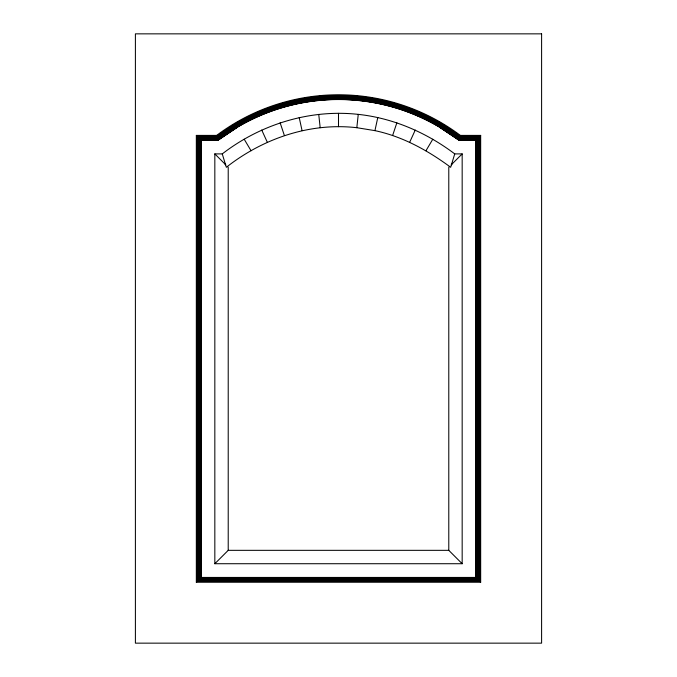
<?xml version="1.0" encoding="UTF-8"?>
<svg xmlns="http://www.w3.org/2000/svg" width="677" height="677" viewBox="0 0 677 677"><rect width="100%" height="100%" fill="white"/><g stroke="black" fill="none" stroke-linecap="round" stroke-linejoin="round"><path stroke-width="1.02" d="M222.259 153.899L226.33 167.287C262.981 138.455 310.074 122.351 356.821 127.699L358.26 114.371C393.413 118.136 426.637 132.7 454.741 153.899L462.171 153.899L462.171 563.721L214.829 563.721L214.829 153.899L222.259 153.899C260.611 124.297 309.888 109.031 358.26 114.371M356.821 127.699L374.931 130.636L377.791 117.536M454.741 153.899L450.67 167.287C427.957 150.506 402.781 136.542 374.931 130.636M460.36 135.4L458.913 140.156L439.838 127.378A198.344 198.344 0 0 0 237.162 127.378L218.079 140.139L201.069 140.139L196.33 135.4L216.64 135.4A203.1 203.1 0 0 1 460.36 135.4L480.67 135.4L480.67 582.22L196.33 582.22L196.33 135.4M392.626 135.493L396.866 122.782M409.695 142.221L415.272 130.035M425.951 150.743L432.798 139.217M449.545 166.525L448.783 167.287L448.783 550.333L462.171 563.721M451.195 164.875L462.171 153.899M439.847 127.369L458.921 140.139L475.931 140.139L480.67 135.4M196.33 582.22L201.086 577.464L201.086 140.156L201.069 577.481L475.931 577.481L480.67 582.22M214.829 563.721L228.217 550.333L228.217 167.287L227.455 166.525M237.162 127.378L218.087 140.156L216.64 135.4M224.815 163.885L225.297 163.885M451.703 163.885L452.185 163.885M228.217 550.333L448.783 550.333M201.086 577.464L475.914 577.464L475.931 140.139M214.829 153.899L225.805 164.875M244.202 139.217L251.049 150.743M261.728 130.035L267.305 142.221M280.134 122.782L284.374 135.493M299.209 117.536L302.069 130.636M318.74 114.371L320.179 127.699M338.5 113.313L338.5 126.709M235.088 123.891L216.852 136.102L197.032 136.102L197.032 581.518L479.968 581.518L479.968 136.102L460.148 136.102L441.912 123.891A202.398 202.398 0 0 0 235.088 123.891M235.435 124.475L217.055 136.771L197.701 136.771L197.701 580.849L479.299 580.849L479.299 136.771L459.945 136.771L441.565 124.475A201.721 201.721 0 0 0 235.435 124.475M235.765 125.025L217.249 137.414L198.344 137.414L198.344 580.206L478.656 580.206L478.656 137.414L459.751 137.414L441.235 125.025A201.077 201.077 0 0 0 235.765 125.025M236.07 125.541L217.435 138.015L198.945 138.015L198.945 579.605L478.055 579.605L478.055 138.015L459.565 138.015L440.93 125.541A200.485 200.485 0 0 0 236.07 125.541M236.349 126.007L217.596 138.548L199.478 138.548L199.478 579.072L477.522 579.072L477.522 138.548L459.404 138.548L440.651 126.007A199.943 199.943 0 0 0 236.349 126.007M236.586 126.413L217.74 139.03L199.96 139.03L199.96 578.59L477.04 578.59L477.04 139.03L459.26 139.03L440.414 126.413A199.47 199.47 0 0 0 236.586 126.413M236.798 126.76L217.867 139.428L200.358 139.428L200.358 578.192L476.642 578.192L476.642 139.428L459.133 139.428L440.202 126.76A199.063 199.063 0 0 0 236.798 126.76M236.958 127.039L217.96 139.75L200.68 139.75L200.68 577.87L476.32 577.87L476.32 139.75L459.04 139.75L440.042 127.039A198.742 198.742 0 0 0 236.958 127.039M237.077 127.242L218.036 139.987L200.917 139.987L200.917 577.633L476.083 577.633L476.083 139.987L458.964 139.987L439.923 127.242A198.505 198.505 0 0 0 237.077 127.242M541.6 33.85L135.4 33.85L135.4 643.15L541.6 643.15L541.6 33.85"/></g></svg>
